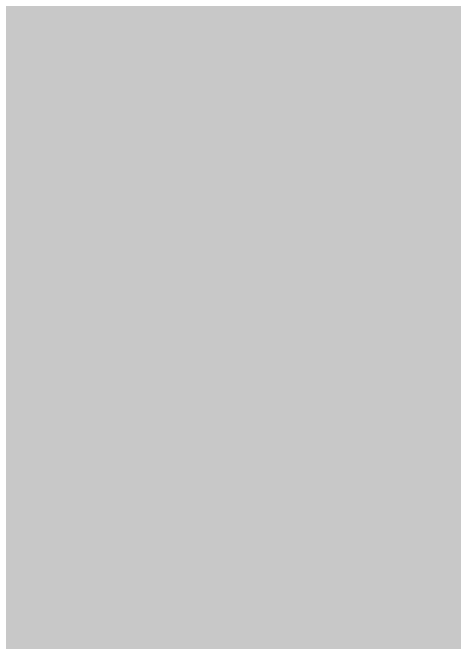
# Model space of a CAD drawing. Header units: metres. Extents: x 0 to 4415, y 1197 to 2590.
# Drawn here: x 1893.711 to 1894.349, y 1319.736 to 1320.647 of the extents above; entities that cross this region are included whole.
import ezdxf

# ---------------------------------------------------------------- set-up
doc = ezdxf.new("R2010")
doc.units = ezdxf.units.M
doc.layers.add('veg', color=7, linetype='Continuous', lineweight=9, true_color=0x61c200)

msp = doc.modelspace()

# ---------------------------------------------------------------- hatches: boundary and pattern name
at = {"layer": 'veg'}
h = msp.add_hatch(dxfattribs=at)
h.set_pattern_fill('AR-CONC', color=256, scale=0.003, style=0)
h.set_pattern_definition([(50, (1092.37423, 112.65667), (0.54655401, -0.04781726), [0.05715, -0.62865]), (355, (1092.37423, 112.65667), (-0.10573026, 0.57317054), [0.04572, -0.50292175]), (100.451445, (1092.4198, 112.6527), (0.44082374, 0.52535326), [0.04857003, -0.53427073]), (46.1842, (1092.3742, 112.8091), (0.81323712, -0.12612698), [0.085725, -0.942975]), (96.63556, (1092.442, 112.79856), (0.7122124, 0.74227837), [0.07285507, -0.80140682]), (351.18415, (1092.3742, 112.8091), (0.7122124, 0.74227837), [0.0685799, -0.7543792]), (21, (1092.45043, 112.77097), (0.45484317, -0.3067956), [0.05715, -0.62865]), (326, (1092.45043, 112.77097), (0.18540609, 0.5525639), [0.04572, -0.50292]), (71.451445, (1092.48833, 112.7454), (0.64024926, 0.2457683), [0.04857003, -0.53426981]), (37.5, (1092.37423, 112.65667), (0.00926581, 0.253665117), [0, -0.496824, 0, -0.51054, 0, -0.504825]), (7.5, (1092.37423, 112.65667), (0.20045899, 0.300541724), [0, -0.291084, 0, -0.485394, 0, -0.192405]), (327.5, (1092.2043, 112.65667), (0.406771786, -0.017186232), [0, -0.1905, 0, -0.59436, 0, -0.78867]), (317.5, (1092.1281, 112.65667), (0.44438754, 0.07627947), [0, -0.24765, 0, -0.394716, 0, -0.56007])])
h.paths.add_polyline_path([(1893.15854, 1311.53732), (1895.91193, 1308.87356), (1903.93275, 1309.36046), (1903.93117, 1312.10545), (1896.31234, 1312.10545), (1896.31234, 1329.25716), (1910.41234, 1329.25716), (1910.41234, 1329.75716), (1893.66517, 1329.75716)])

doc.saveas('drawing.dxf')
